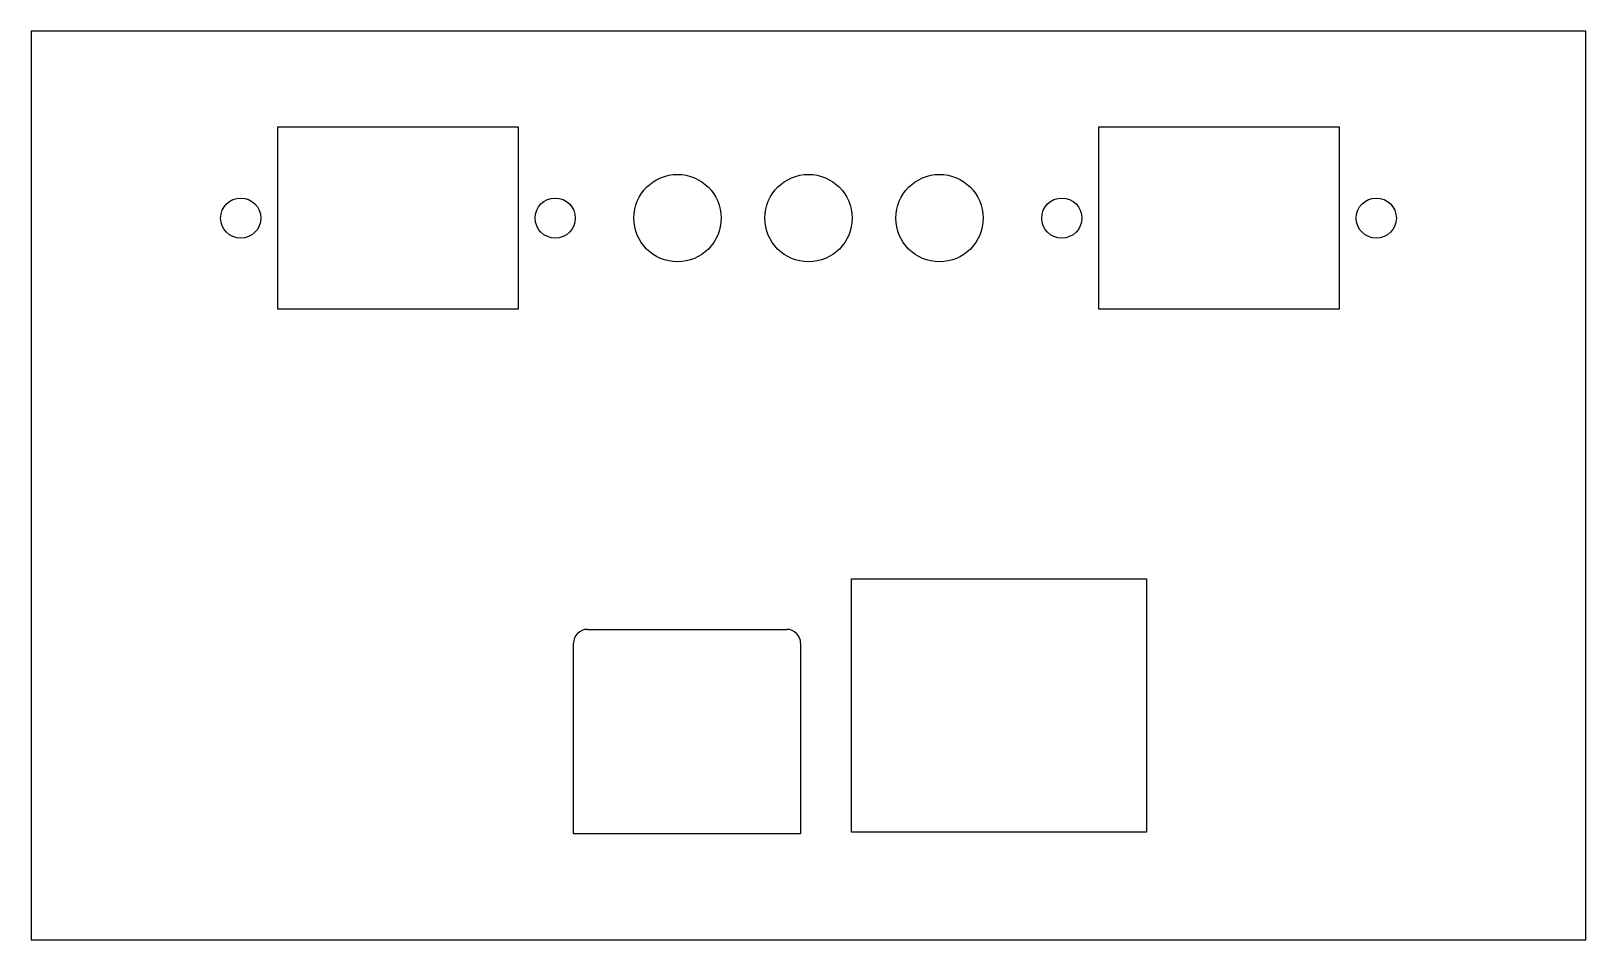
# Model space of a CAD drawing. Header units: millimetres. Extents: x -44.5 to 44.5, y -26 to 26.
import ezdxf

# ---------------------------------------------------------------- set-up
doc = ezdxf.new("R2010")
doc.units = ezdxf.units.MM

msp = doc.modelspace()

# ---------------------------------------------------------------- linework, layer by layer
at = {"color": 7, "linetype": 'Continuous', "lineweight": 25}
for p, q in [((44.5, 26), (-44.5, 26)), ((-44.5, 26), (-44.5, -26)), ((44.5, -26), (44.5, 26)), ((-30.4, 20.5), (-30.4, 10.1)), ((-16.6, 20.5), (-30.4, 20.5)), ((-16.6, 10.1), (-16.6, 20.5)), ((30.4, 20.5), (16.6, 20.5)), ((16.6, 20.5), (16.6, 10.1)), ((30.4, 10.1), (30.4, 20.5)), ((-30.4, 10.1), (-16.6, 10.1)), ((16.6, 10.1), (30.4, 10.1)), ((2.465, -5.3328), (19.345, -5.3328)), ((2.465, -19.8328), (2.465, -5.3328)), ((19.345, -5.3328), (19.345, -19.8328)), ((-12.65282, -8.2328), (-1.24718, -8.2328)), ((-13.45, -19.9328), (-13.45, -9.02998)), ((-0.45, -9.02998), (-0.45, -19.9328)), ((-0.45, -19.9328), (-13.45, -19.9328)), ((19.345, -19.8328), (2.465, -19.8328)), ((-44.5, -26), (44.5, -26))]:
    msp.add_line(p, q, dxfattribs=at)
for centre, radius in [((-7.5, 15.3), 2.5), ((0, 15.3), 2.5), ((7.5, 15.3), 2.5), ((-32.5, 15.3), 1.15), ((-14.5, 15.3), 1.15), ((14.5, 15.3), 1.15), ((32.5, 15.3), 1.15)]:
    msp.add_circle(centre, radius, dxfattribs=at)
for centre, start, end in [((-12.65282, -9.02998), 90, 180), ((-1.24718, -9.02998), 0, 90)]:
    msp.add_arc(centre, 0.79718, start, end, dxfattribs=at)

doc.saveas('drawing.dxf')
